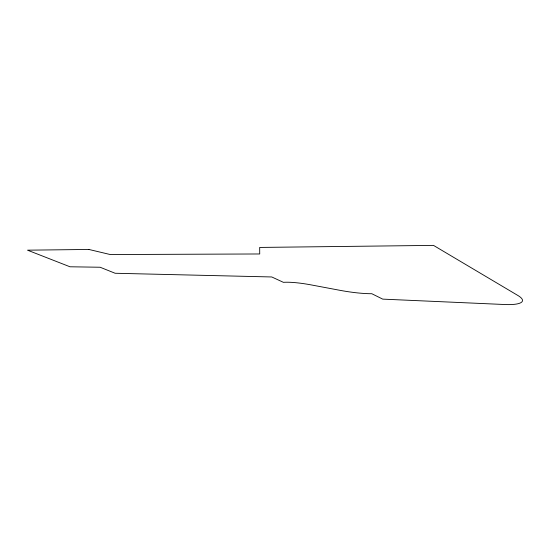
<?xml version="1.0" encoding="UTF-8"?>
<svg xmlns="http://www.w3.org/2000/svg" width="550" height="550" viewBox="0 0 550 550"><rect width="100%" height="100%" fill="white"/><g stroke="black" fill="none" stroke-linecap="round" stroke-linejoin="round"><path stroke-width="0.82" d="M88.873 249.452L27.5 250.174L70.001 266.784L100.121 267.245L115.136 273.261L271.776 276.966L283.401 282.336A45.43 8.999 13.3 0 1 311.348 284.941L339.316 290.201A60.802 13.544 13.1 0 0 371.814 293.721L382.717 299.124L504.639 304.521A35.826 8.216 10.7 0 0 517.859 295.467L433.496 245.389L259.676 247.438L259.724 253.969L110.275 254.547L88.873 249.452"/></g></svg>
